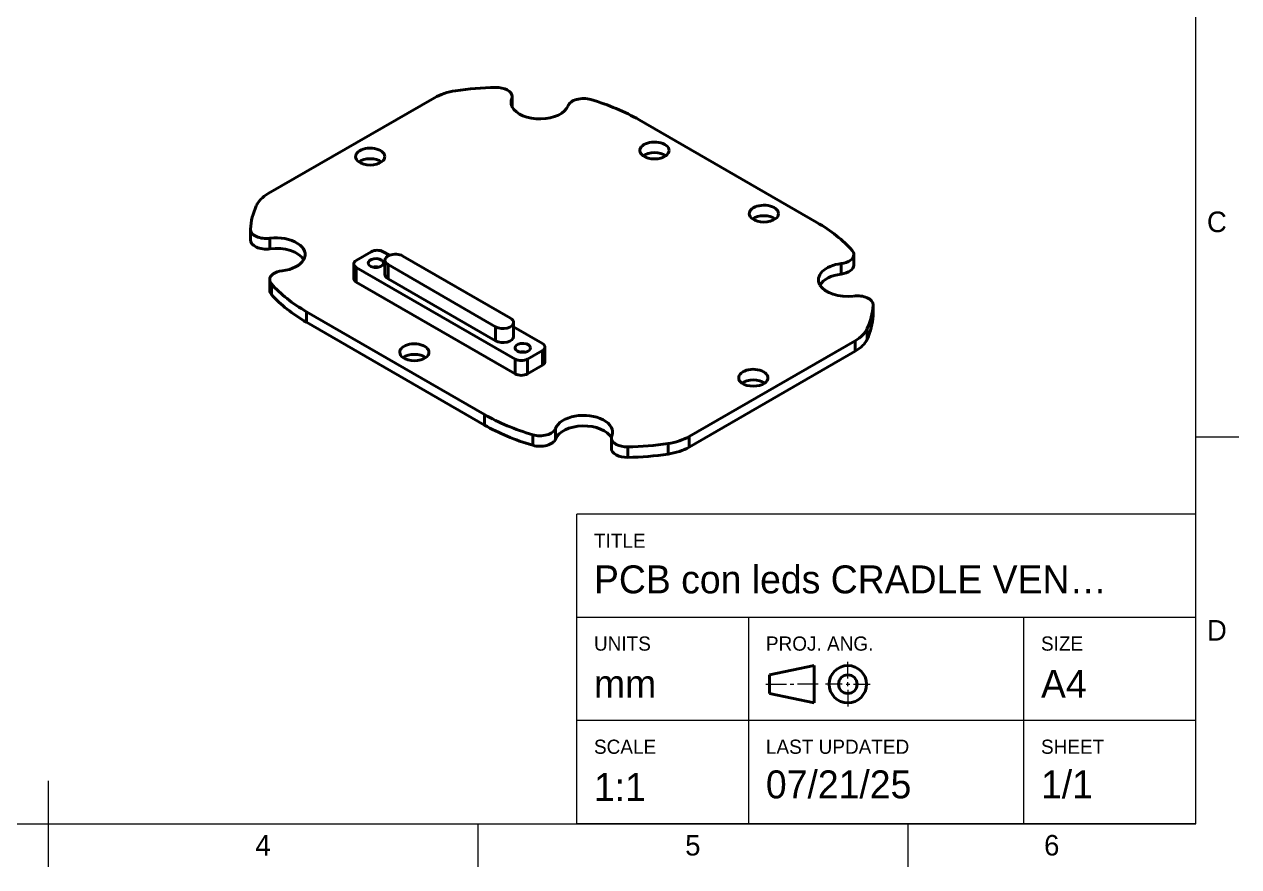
# Model space of a CAD drawing. Header units: millimetres. Extents: x 15 to 292, y 5 to 205.
# Drawn here: x 150.7 to 292, y 5 to 103 of the extents above; entities that cross this region are included whole.
import ezdxf

# ---------------------------------------------------------------- set-up
doc = ezdxf.new("R2010")
doc.units = ezdxf.units.MM
doc.layers.add('Border', color=7, linetype='Continuous')
doc.layers.add('Geometries', color=7, linetype='Continuous')
doc.styles.add('Shapr21', font='txt', dxfattribs={"height": 2.3925})
doc.styles.add('Shapr23', font='txt', dxfattribs={"height": 2.3925})
doc.styles.add('Shapr24', font='txt', dxfattribs={"height": 2.3925})
doc.styles.add('Shapr25', font='txt', dxfattribs={"height": 2.3925})
doc.styles.add('Shapr26', font='txt', dxfattribs={"height": 2.3925})
doc.styles.add('Shapr27', font='txt', dxfattribs={"height": 2.3925})
doc.styles.add('Shapr28', font='txt', dxfattribs={"height": 2.3925})
doc.styles.add('Shapr29', font='txt', dxfattribs={"height": 2.3925})
doc.styles.add('Shapr30', font='txt', dxfattribs={"height": 2.3925})
doc.styles.add('Shapr31', font='txt', dxfattribs={"height": 2.3925})
doc.styles.add('Shapr32', font='txt', dxfattribs={"height": 2.3925})
doc.styles.add('Shapr34', font='txt', dxfattribs={"height": 2.3925})
doc.styles.add('Shapr35', font='txt', dxfattribs={"height": 2.3925})
doc.styles.add('Shapr51', font='txt', dxfattribs={"height": 2.3925})

# ---------------------------------------------------------------- blocks, each defined once
blk = doc.blocks.new('*U6')
at = {"layer": 'Border', "linetype": 'Continuous', "lineweight": 15}
for p, q in [((287, 46), (215, 46)), ((215, 10), (215, 46)), ((287, 10), (287, 46)), ((287, 34), (215, 34)), ((235, 10), (235, 34)), ((267, 10), (267, 34)), ((246.53, 26.88), (246.53, 28.83)), ((237, 26.23), (239.38, 26.23)), ((239.82, 26.23), (240.25, 26.23)), ((243.07, 26.23), (240.68, 26.23)), ((245.88, 26.23), (243.93, 26.23)), ((246.32, 26.23), (246.75, 26.23)), ((246.53, 26.02), (246.53, 26.45)), ((246.53, 25.58), (246.53, 23.63)), ((247.18, 26.23), (249.13, 26.23)), ((287, 22), (215, 22)), ((287, 10), (215, 10))]:
    blk.add_line(p, q, dxfattribs=at)
at = {"layer": 'Border', "linetype": 'Continuous', "lineweight": 40}
for p, q in [((237.43, 27.32), (242.63, 28.4)), ((242.63, 28.4), (242.63, 24.07)), ((237.43, 27.32), (237.43, 25.15)), ((237.43, 25.15), (242.63, 24.07))]:
    blk.add_line(p, q, dxfattribs=at)
for radius in [2.17, 1.08]:
    blk.add_circle((246.53, 26.23), radius, dxfattribs=at)

msp = doc.modelspace()

# ---------------------------------------------------------------- linework, layer by layer
at = {"layer": 'Border', "linetype": 'Continuous', "lineweight": 15}
for p, q in [((287, 10), (287, 200)), ((287, 55), (292, 55)), ((153.5, 15), (153.5, 5)), ((20, 10), (287, 10)), ((203.5, 10), (203.5, 5)), ((253.5, 10), (253.5, 5))]:
    msp.add_line(p, q, dxfattribs=at)
at = {"layer": 'Geometries', "linetype": 'Continuous', "lineweight": 40}
for p, q in [((179.117, 83.299), (198.439, 94.454)), ((207.439, 94.35), (207.439, 93.486)), ((207.486, 93.381), (207.486, 94.589)), ((222.243, 91.887), (242.942, 79.936)), ((177.034, 79.143), (177.034, 77.919)), ((179.298, 78.102), (179.298, 76.878)), ((191.082, 76.544), (189.343, 75.54)), ((193.219, 76.127), (192.496, 76.544)), ((189.05, 75.132), (189.05, 73.417)), ((192.681, 75.54), (192.681, 73.907)), ((193.041, 75.038), (193.041, 73.405)), ((193.041, 75.038), (205.557, 67.812)), ((207.296, 68.816), (194.78, 76.042)), ((245.765, 75.166), (245.765, 73.942)), ((247.231, 74.986), (247.231, 76.211)), ((189.343, 74.723), (207.841, 64.044)), ((189.343, 73.009), (189.343, 74.723)), ((179.276, 73.28), (179.276, 72.056)), ((179.48, 72.793), (179.48, 71.568)), ((189.343, 73.009), (207.841, 62.329)), ((193.041, 73.405), (205.557, 66.179)), ((204.263, 57.605), (183.565, 69.555)), ((183.565, 69.555), (183.565, 68.331)), ((249.471, 70.306), (249.471, 69.081)), ((249.473, 69.123), (249.473, 70.348)), ((204.263, 56.38), (183.565, 68.331)), ((205.557, 67.812), (205.557, 66.179)), ((207.656, 67.792), (207.656, 68.314)), ((210.994, 65.864), (207.656, 67.792)), ((207.656, 66.681), (207.656, 67.792)), ((248.789, 67.61), (248.789, 66.385)), ((209.255, 64.044), (210.994, 65.048)), ((210.994, 63.333), (210.994, 65.048)), ((211.287, 63.742), (211.287, 65.456)), ((247.39, 66.192), (228.068, 55.037)), ((247.39, 66.192), (247.39, 64.968)), ((207.841, 62.329), (207.841, 64.044)), ((209.255, 62.329), (209.255, 64.044)), ((247.39, 64.968), (228.068, 53.812)), ((209.255, 62.329), (210.994, 63.333)), ((204.263, 57.605), (204.263, 56.38)), ((209.871, 55.246), (209.871, 54.022)), ((212.525, 55.975), (212.525, 54.75)), ((219.02, 54.903), (219.02, 54.886)), ((219.02, 54.886), (219.02, 53.678)), ((220.943, 53.835), (220.943, 52.611)), ((225.613, 54.229), (225.613, 53.004)), ((228.068, 55.037), (228.068, 53.812))]:
    msp.add_line(p, q, dxfattribs=at)
for centre, major_axis, start_param, end_param in [((202.222, 92.27), (5.35, 0), 1.8215281, 2.3561945), ((206.439, 82.762), (22.35, 0), 1.6099884, 1.8215281), ((205.636, 94.589), (1.85, 0), 6.2831853, 7.8931738), ((210.705, 93.918), (-3.35, 0), 6.0577859, 6.5085847), ((205.636, 94.589), (1.85, 0), 6.0577859, 6.2831853), ((210.705, 93.918), (-3.35, 0), 0.2253994, 0.2811536), ((210.705, 93.918), (-3.35, 0), 0.2811536, 2.9324724), ((215.791, 93.295), (1.85, 0), 1.0970846, 2.9324724), ((206.439, 82.762), (22.35, 0), 0.7853982, 1.0970846), ((224.037, 88.32), (1.7, 0), 0, 3.8153386), ((190.97, 87.611), (1.7, 0), 0, 3.8153386), ((190.97, 87.611), (1.7, 0), 5.6094394, 6.2831853), ((224.037, 87.095), (1.7, 0), 0.6737459, 2.4678467), ((224.037, 88.32), (1.7, 0), 3.8153386, 5.6094394), ((224.037, 88.32), (1.7, 0), 5.6094394, 6.2831853), ((190.97, 86.386), (1.7, 0), 0.6737459, 2.4678467), ((190.97, 87.611), (1.7, 0), 3.8153386, 5.6094394), ((182.9, 81.115), (5.35, 0), 2.3561945, 2.8908609), ((236.765, 80.972), (1.7, 0), 0, 3.8153386), ((199.368, 78.68), (22.35, 0), 2.8908609, 3.1024005), ((236.765, 79.747), (1.7, 0), 0.6737459, 2.4678467), ((236.765, 80.972), (1.7, 0), 5.6094394, 6.2831853), ((178.884, 79.143), (1.85, 0), 3.1024005, 3.1415927), ((178.884, 79.143), (1.85, 0), 3.1415927, 4.9377883), ((236.765, 80.972), (1.7, 0), 3.8153386, 5.6094394), ((227.138, 70.812), (22.35, 0), 0.4737118, 0.7853982), ((178.884, 77.919), (1.85, 0), 3.1415927, 4.9377883), ((180.046, 76.217), (-3.35, 0), 2.8194339, 4.9377883), ((180.046, 74.992), (-3.35, 0), 3.4637514, 4.9377883), ((191.789, 76.136), (-1, 0), 3.9269908, 5.4977871), ((193.911, 75.54), (-1.23, 0), 3.9269908, 5.309688), ((245.381, 76.211), (1.85, 0), 6.2831853, 6.7568971), ((180.046, 76.217), (-3.35, 0), 1.7799166, 2.8194339), ((190.05, 75.132), (-1, 0), 5.4977871, 6.2831853), ((190.05, 75.132), (-1, 0), 6.2831853, 7.0685835), ((191.627, 75.226), (-0.9, 0), 3.1415927, 7.4913099), ((191.627, 75.226), (-0.9, 0), 1.9334681, 3.1415927), ((193.911, 75.54), (-1.23, 0), 5.309688, 6.2831853), ((193.911, 75.54), (-1.23, 0), 6.2831853, 7.0685835), ((246.46, 73.274), (-3.35, 0), 4.9215093, 6.605344), ((245.381, 76.211), (1.85, 0), 4.9215093, 6.2831853), ((245.381, 74.986), (1.85, 0), 4.9215093, 6.2831853), ((181.126, 73.28), (1.85, 0), 1.7799166, 3.1415927), ((191.627, 74.254), (0.9, 0), 1.2081246, 1.9334681), ((191.627, 75.226), (-0.9, 0), 1.2081246, 1.9334681), ((193.911, 73.907), (-1.23, 0), 6.2831853, 7.0685835), ((246.46, 72.05), (-3.35, 0), 4.9215093, 5.9610266), ((181.126, 73.28), (1.85, 0), 3.1415927, 3.6153044), ((181.126, 72.056), (1.85, 0), 3.1415927, 3.6153044), ((199.368, 78.68), (22.35, 0), 3.6153044, 3.9269908), ((190.05, 73.417), (-1, 0), 6.2831853, 7.0685835), ((246.46, 73.274), (-3.35, 0), 0.3221587, 1.7961957), ((199.368, 77.455), (22.35, 0), 3.6153044, 3.9269908), ((247.623, 70.348), (1.85, 0), 0, 1.7961957), ((227.138, 70.812), (22.35, 0), 6.0324535, 6.2439932), ((247.623, 70.348), (1.85, 0), 6.2439932, 6.2831853), ((206.426, 68.314), (-1.23, 0), 0.7853982, 3.1415927), ((206.426, 68.314), (-1.23, 0), 3.1415927, 3.9269908), ((227.138, 69.587), (22.35, 0), 6.0324535, 6.2439932), ((247.623, 69.123), (1.85, 0), 6.2439932, 6.2831853), ((206.426, 66.681), (-1.23, 0), 0.7853982, 3.1415927), ((243.607, 68.377), (5.35, 0), 5.4977871, 6.0324535), ((196.106, 64.846), (1.7, 0), 0, 3.8153386), ((208.71, 65.362), (-0.9, 0), 3.1415927, 7.4913099), ((208.71, 65.362), (-0.9, 0), 1.9334681, 3.1415927), ((210.287, 65.456), (-1, 0), 3.1415927, 3.9269908), ((210.287, 65.456), (-1, 0), 2.3561945, 3.1415927), ((243.607, 67.152), (5.35, 0), 5.4977871, 6.0324535), ((196.106, 63.621), (1.7, 0), 0.6737459, 2.4678467), ((196.106, 64.846), (1.7, 0), 3.8153386, 5.6094394), ((196.106, 64.846), (1.7, 0), 5.6094394, 6.2831853), ((208.548, 64.452), (-1, 0), 0.7853982, 2.3561945), ((208.71, 64.391), (0.9, 0), 1.2081246, 1.9334681), ((208.71, 65.362), (-0.9, 0), 1.2081246, 1.9334681), ((210.287, 63.742), (-1, 0), 2.3561945, 3.1415927), ((208.548, 62.737), (-1, 0), 0.7853982, 2.3561945), ((235.537, 61.88), (1.7, 0), 0, 3.8153386), ((235.537, 60.656), (1.7, 0), 0.6737459, 2.4678467), ((235.537, 61.88), (1.7, 0), 3.8153386, 5.6094394), ((235.537, 61.88), (1.7, 0), 5.6094394, 6.2831853), ((220.067, 66.729), (22.35, 0), 3.9269908, 4.2386772), ((215.802, 55.574), (-3.35, 0), 2.9161933, 6.074065), ((220.067, 65.505), (22.35, 0), 3.9269908, 4.2386772), ((210.715, 56.197), (1.85, 0), 4.2386772, 6.074065), ((215.802, 54.349), (-3.35, 0), 3.4227462, 6.074065), ((220.87, 54.903), (1.85, 0), 2.9161933, 3.1415927), ((210.715, 54.972), (1.85, 0), 4.2386772, 6.074065), ((220.87, 54.903), (1.85, 0), 3.1415927, 4.7515811), ((220.067, 66.729), (22.35, 0), 4.7515811, 4.9631208), ((224.285, 57.221), (5.35, 0), 4.9631208, 5.4977871), ((224.285, 55.996), (5.35, 0), 4.9631208, 5.4977871), ((220.87, 53.678), (1.85, 0), 3.1415927, 4.7515811), ((220.067, 65.505), (22.35, 0), 4.7515811, 4.9631208)]:
    msp.add_ellipse(centre, major_axis=major_axis, ratio=0.5773503, start_param=start_param, end_param=end_param, dxfattribs=at)

# ---------------------------------------------------------------- block references
msp.add_blockref('*U6', (0, 0))

# ---------------------------------------------------------------- texts
at = {"layer": 'Border', "linetype": 'Continuous', "lineweight": 15, "char_height": 2.393, "width": 2.3925, "style": 'Shapr21'}
for s, insert, attachment_point in [('C', (288.304, 80), 4), ('D', (288.304, 32.5), 4), ('4', (178.5, 8.696), 2), ('5', (228.5, 8.696), 2), ('6', (270.25, 8.696), 2)]:
    msp.add_mtext(s, dxfattribs=dict(at, insert=insert, attachment_point=attachment_point))
at = {"layer": 'Border', "linetype": 'Continuous', "lineweight": 15, "attachment_point": 1}
for s, insert, char_height, style in [('TITLE', (217, 43.75), 1.65, 'Shapr23'), ('PCB con leds CRADLE VEN…', (217, 40.052), 3.25, 'Shapr24'), ('UNITS', (217, 31.783), 1.65, 'Shapr25'), ('PROJ. ANG.', (237, 31.783), 1.65, 'Shapr27'), ('SIZE', (269, 31.783), 1.65, 'Shapr28'), ('mm', (217, 27.9), 3.25, 'Shapr26'), ('A4', (269, 27.9), 3.25, 'Shapr29'), ('SCALE', (217, 19.783), 1.65, 'Shapr30'), ('LAST UPDATED', (237, 19.783), 1.65, 'Shapr32'), ('SHEET', (269, 19.783), 1.65, 'Shapr34'), ('1:1', (217, 15.9), 3.25, 'Shapr31'), ('07/21/25', (237, 16.204), 3.25, 'Shapr51'), ('1/1', (269, 16.204), 3.25, 'Shapr35')]:
    msp.add_mtext(s, dxfattribs=dict(at, insert=insert, char_height=char_height, style=style))

doc.saveas('drawing.dxf')
